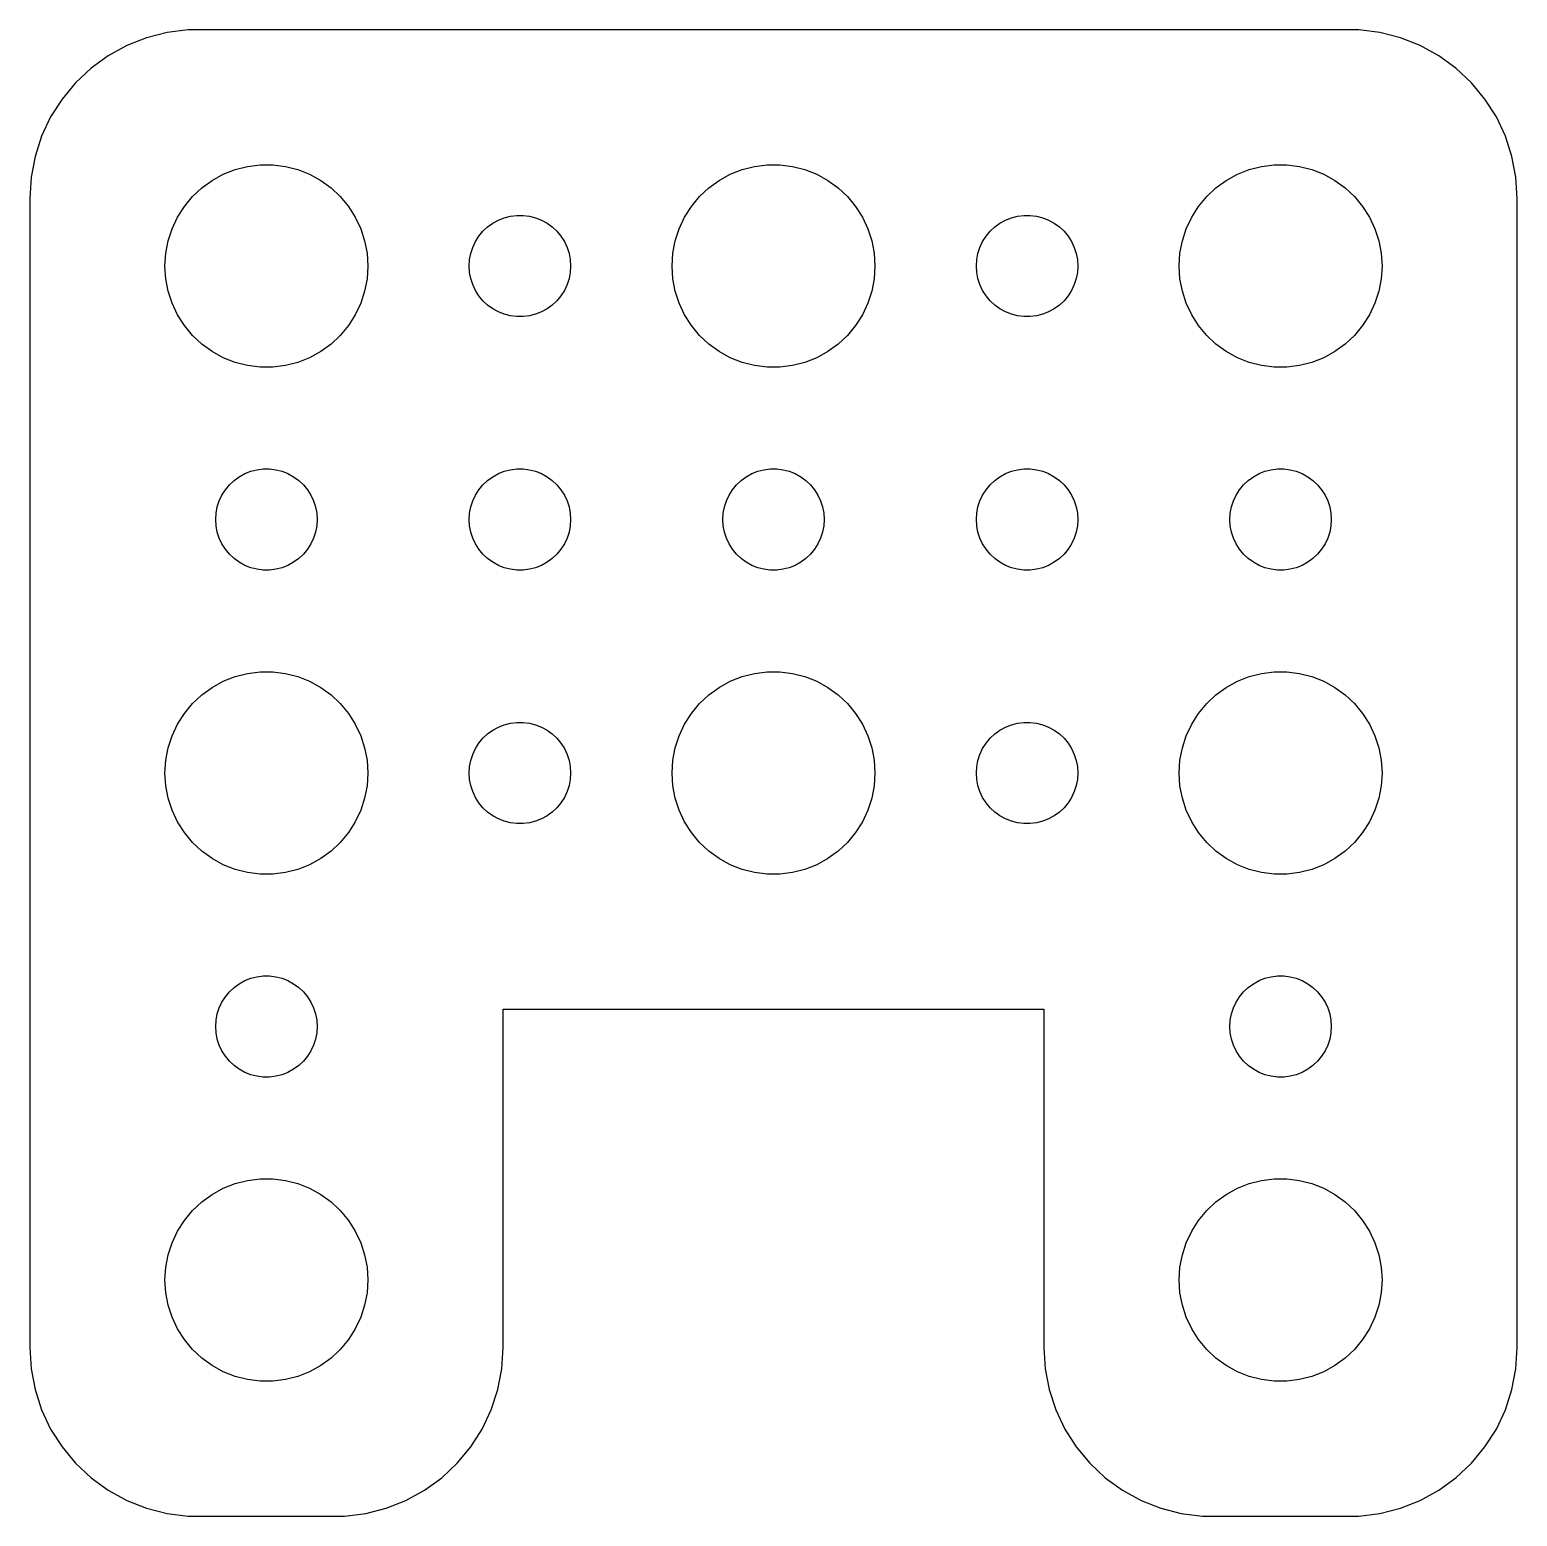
# Model space of a CAD drawing. Header units: metres. Extents: x -22 to 22, y 86 to 238.
# Drawn here: x -22 to 22, y 140.01 to 183.99 of the extents above; entities that cross this region are included whole.
import ezdxf

# ---------------------------------------------------------------- set-up
doc = ezdxf.new("R2010")
doc.units = ezdxf.units.M

msp = doc.modelspace()

# ---------------------------------------------------------------- linework, layer by layer
for p, q in [((-17.3139, 183.99), (-17.9369, 183.911)), ((17.3139, 183.99), (-17.3139, 183.99)), ((17.9369, 183.911), (17.3139, 183.99)), ((-19.1289, 183.524), (-19.6791, 183.222)), ((-18.5451, 183.755), (-19.1289, 183.524)), ((-17.9369, 183.911), (-18.5451, 183.755)), ((18.5451, 183.755), (17.9369, 183.911)), ((19.1289, 183.524), (18.5451, 183.755)), ((19.6791, 183.222), (19.1289, 183.524)), ((-19.6791, 183.222), (-20.1871, 182.853)), ((20.1871, 182.853), (19.6791, 183.222)), ((-20.1871, 182.853), (-20.6448, 182.423)), ((20.6448, 182.423), (20.1871, 182.853)), ((-20.6448, 182.423), (-21.0451, 181.939)), ((21.0451, 181.939), (20.6448, 182.423)), ((-21.0451, 181.939), (-21.3815, 181.409)), ((21.3815, 181.409), (21.0451, 181.939)), ((-21.3815, 181.409), (-21.6489, 180.841)), ((21.6489, 180.841), (21.3815, 181.409)), ((-21.6489, 180.841), (-21.8429, 180.243)), ((21.8429, 180.243), (21.6489, 180.841)), ((-21.8429, 180.243), (-21.9606, 179.627)), ((-15.5621, 179.947), (-15.1884, 179.994)), ((-15.1884, 179.994), (-14.8116, 179.994)), ((-14.8116, 179.994), (-14.4379, 179.947)), ((-0.56213, 179.947), (-0.18837, 179.994)), ((-0.18837, 179.994), (0.18837, 179.994)), ((0.18837, 179.994), (0.56213, 179.947)), ((14.4379, 179.947), (14.8116, 179.994)), ((14.8116, 179.994), (15.1884, 179.994)), ((15.1884, 179.994), (15.5621, 179.947)), ((21.9606, 179.627), (21.8429, 180.243)), ((-21.9606, 179.627), (-22, 179)), ((-16.9123, 179.312), (-16.6075, 179.533)), ((-16.6075, 179.533), (-16.2773, 179.714)), ((-16.2773, 179.714), (-15.927, 179.853)), ((-15.927, 179.853), (-15.5621, 179.947)), ((-14.4379, 179.947), (-14.0729, 179.853)), ((-14.0729, 179.853), (-13.7227, 179.714)), ((-13.7227, 179.714), (-13.3925, 179.533)), ((-13.3925, 179.533), (-13.0877, 179.312)), ((-1.91226, 179.312), (-1.60747, 179.533)), ((-1.60747, 179.533), (-1.27733, 179.714)), ((-1.27733, 179.714), (-0.92705, 179.853)), ((-0.92705, 179.853), (-0.56213, 179.947)), ((0.56213, 179.947), (0.92705, 179.853)), ((0.92705, 179.853), (1.27733, 179.714)), ((1.27733, 179.714), (1.60747, 179.533)), ((1.60747, 179.533), (1.91226, 179.312)), ((13.0877, 179.312), (13.3925, 179.533)), ((13.3925, 179.533), (13.7227, 179.714)), ((13.7227, 179.714), (14.0729, 179.853)), ((14.0729, 179.853), (14.4379, 179.947)), ((15.5621, 179.947), (15.927, 179.853)), ((15.927, 179.853), (16.2773, 179.714)), ((16.2773, 179.714), (16.6075, 179.533)), ((16.6075, 179.533), (16.9123, 179.312)), ((22, 179), (21.9606, 179.627)), ((-17.1869, 179.054), (-16.9123, 179.312)), ((-13.0877, 179.312), (-12.8131, 179.054)), ((-2.1869, 179.054), (-1.91226, 179.312)), ((1.91226, 179.312), (2.1869, 179.054)), ((12.8131, 179.054), (13.0877, 179.312)), ((16.9123, 179.312), (17.1869, 179.054)), ((-22, 179), (-22, 145)), ((-17.6289, 178.445), (-17.427, 178.763)), ((-17.427, 178.763), (-17.1869, 179.054)), ((-12.8131, 179.054), (-12.5729, 178.763)), ((-12.5729, 178.763), (-12.3711, 178.445)), ((-2.62891, 178.445), (-2.42705, 178.763)), ((-2.42705, 178.763), (-2.1869, 179.054)), ((2.1869, 179.054), (2.42705, 178.763)), ((2.42705, 178.763), (2.62891, 178.445)), ((12.3711, 178.445), (12.5729, 178.763)), ((12.5729, 178.763), (12.8131, 179.054)), ((17.1869, 179.054), (17.427, 178.763)), ((17.427, 178.763), (17.6289, 178.445)), ((22, 145), (22, 179)), ((-17.7893, 178.104), (-17.6289, 178.445)), ((-12.3711, 178.445), (-12.2107, 178.104)), ((-8.45613, 178.156), (-8.30373, 178.266)), ((-8.30373, 178.266), (-8.13866, 178.357)), ((-8.13866, 178.357), (-7.96352, 178.427)), ((-7.96352, 178.427), (-7.78107, 178.473)), ((-7.78107, 178.473), (-7.59418, 178.497)), ((-7.59418, 178.497), (-7.40581, 178.497)), ((-7.40581, 178.497), (-7.21892, 178.473)), ((-7.21892, 178.473), (-7.03647, 178.427)), ((-7.03647, 178.427), (-6.86133, 178.357)), ((-6.86133, 178.357), (-6.69626, 178.266)), ((-6.69626, 178.266), (-6.54385, 178.156)), ((-2.78932, 178.104), (-2.62891, 178.445)), ((2.62891, 178.445), (2.78932, 178.104)), ((6.54385, 178.156), (6.69626, 178.266)), ((6.69626, 178.266), (6.86133, 178.357)), ((6.86133, 178.357), (7.03647, 178.427)), ((7.03647, 178.427), (7.21892, 178.473)), ((7.21892, 178.473), (7.40581, 178.497)), ((7.40581, 178.497), (7.59418, 178.497)), ((7.59418, 178.497), (7.78107, 178.473)), ((7.78107, 178.473), (7.96352, 178.427)), ((7.96352, 178.427), (8.13866, 178.357)), ((8.13866, 178.357), (8.30373, 178.266)), ((8.30373, 178.266), (8.45613, 178.156)), ((12.2107, 178.104), (12.3711, 178.445)), ((17.6289, 178.445), (17.7893, 178.104)), ((-17.9057, 177.746), (-17.7893, 178.104)), ((-12.2107, 178.104), (-12.0942, 177.746)), ((-8.81445, 177.723), (-8.71352, 177.882)), ((-8.71352, 177.882), (-8.59344, 178.027)), ((-8.59344, 178.027), (-8.45613, 178.156)), ((-6.54385, 178.156), (-6.40654, 178.027)), ((-6.40654, 178.027), (-6.28647, 177.882)), ((-6.28647, 177.882), (-6.18553, 177.723)), ((-2.90575, 177.746), (-2.78932, 178.104)), ((2.78932, 178.104), (2.90575, 177.746)), ((6.18553, 177.723), (6.28647, 177.882)), ((6.28647, 177.882), (6.40654, 178.027)), ((6.40654, 178.027), (6.54385, 178.156)), ((8.45613, 178.156), (8.59344, 178.027)), ((8.59344, 178.027), (8.71352, 177.882)), ((8.71352, 177.882), (8.81445, 177.723)), ((12.0942, 177.746), (12.2107, 178.104)), ((17.7893, 178.104), (17.9057, 177.746)), ((-18, 177), (-17.9763, 177.376)), ((-17.9763, 177.376), (-17.9057, 177.746)), ((-12.0942, 177.746), (-12.0237, 177.376)), ((-12.0237, 177.376), (-12, 177)), ((-8.98816, 177.188), (-8.95287, 177.373)), ((-8.95287, 177.373), (-8.89465, 177.552)), ((-8.89465, 177.552), (-8.81445, 177.723)), ((-6.18553, 177.723), (-6.10533, 177.552)), ((-6.10533, 177.552), (-6.04712, 177.373)), ((-6.04712, 177.373), (-6.01183, 177.188)), ((-3, 177), (-2.97633, 177.376)), ((-2.97633, 177.376), (-2.90575, 177.746)), ((2.90575, 177.746), (2.97633, 177.376)), ((2.97633, 177.376), (3, 177)), ((6.01183, 177.188), (6.04712, 177.373)), ((6.04712, 177.373), (6.10533, 177.552)), ((6.10533, 177.552), (6.18553, 177.723)), ((8.81445, 177.723), (8.89465, 177.552)), ((8.89465, 177.552), (8.95287, 177.373)), ((8.95287, 177.373), (8.98816, 177.188)), ((12, 177), (12.0237, 177.376)), ((12.0237, 177.376), (12.0942, 177.746)), ((17.9057, 177.746), (17.9763, 177.376)), ((17.9763, 177.376), (18, 177)), ((-17.9763, 176.624), (-18, 177)), ((-12, 177), (-12.0237, 176.624)), ((-9, 177), (-8.98816, 177.188)), ((-8.98816, 176.812), (-9, 177)), ((-6.01183, 177.188), (-6, 177)), ((-6, 177), (-6.01183, 176.812)), ((-2.97633, 176.624), (-3, 177)), ((3, 177), (2.97633, 176.624)), ((6, 177), (6.01183, 177.188)), ((6.01183, 176.812), (6, 177)), ((8.98816, 177.188), (9, 177)), ((9, 177), (8.98816, 176.812)), ((12.0237, 176.624), (12, 177)), ((18, 177), (17.9763, 176.624)), ((-17.9057, 176.254), (-17.9763, 176.624)), ((-12.0237, 176.624), (-12.0942, 176.254)), ((-8.95287, 176.627), (-8.98816, 176.812)), ((-8.89465, 176.448), (-8.95287, 176.627)), ((-8.81445, 176.277), (-8.89465, 176.448)), ((-6.10533, 176.448), (-6.18553, 176.277)), ((-6.04712, 176.627), (-6.10533, 176.448)), ((-6.01183, 176.812), (-6.04712, 176.627)), ((-2.90575, 176.254), (-2.97633, 176.624)), ((2.97633, 176.624), (2.90575, 176.254)), ((6.04712, 176.627), (6.01183, 176.812)), ((6.10533, 176.448), (6.04712, 176.627)), ((6.18553, 176.277), (6.10533, 176.448)), ((8.89465, 176.448), (8.81445, 176.277)), ((8.95287, 176.627), (8.89465, 176.448)), ((8.98816, 176.812), (8.95287, 176.627)), ((12.0942, 176.254), (12.0237, 176.624)), ((17.9763, 176.624), (17.9057, 176.254)), ((-17.7893, 175.896), (-17.9057, 176.254)), ((-12.0942, 176.254), (-12.2107, 175.896)), ((-8.71352, 176.118), (-8.81445, 176.277)), ((-8.59344, 175.973), (-8.71352, 176.118)), ((-6.28647, 176.118), (-6.40654, 175.973)), ((-6.18553, 176.277), (-6.28647, 176.118)), ((-2.78932, 175.896), (-2.90575, 176.254)), ((2.90575, 176.254), (2.78932, 175.896)), ((6.28647, 176.118), (6.18553, 176.277)), ((6.40654, 175.973), (6.28647, 176.118)), ((8.71352, 176.118), (8.59344, 175.973)), ((8.81445, 176.277), (8.71352, 176.118)), ((12.2107, 175.896), (12.0942, 176.254)), ((17.9057, 176.254), (17.7893, 175.896)), ((-17.6289, 175.555), (-17.7893, 175.896)), ((-12.2107, 175.896), (-12.3711, 175.555)), ((-8.45613, 175.844), (-8.59344, 175.973)), ((-8.30373, 175.734), (-8.45613, 175.844)), ((-8.13866, 175.643), (-8.30373, 175.734)), ((-7.96352, 175.573), (-8.13866, 175.643)), ((-7.78107, 175.527), (-7.96352, 175.573)), ((-7.03647, 175.573), (-7.21892, 175.527)), ((-6.86133, 175.643), (-7.03647, 175.573)), ((-6.69626, 175.734), (-6.86133, 175.643)), ((-6.54385, 175.844), (-6.69626, 175.734)), ((-6.40654, 175.973), (-6.54385, 175.844)), ((-2.62891, 175.555), (-2.78932, 175.896)), ((2.78932, 175.896), (2.62891, 175.555)), ((6.54385, 175.844), (6.40654, 175.973)), ((6.69626, 175.734), (6.54385, 175.844)), ((6.86133, 175.643), (6.69626, 175.734)), ((7.03647, 175.573), (6.86133, 175.643)), ((7.21892, 175.527), (7.03647, 175.573)), ((7.96352, 175.573), (7.78107, 175.527)), ((8.13866, 175.643), (7.96352, 175.573)), ((8.30373, 175.734), (8.13866, 175.643)), ((8.45613, 175.844), (8.30373, 175.734)), ((8.59344, 175.973), (8.45613, 175.844)), ((12.3711, 175.555), (12.2107, 175.896)), ((17.7893, 175.896), (17.6289, 175.555)), ((-17.427, 175.237), (-17.6289, 175.555)), ((-17.1869, 174.946), (-17.427, 175.237)), ((-12.5729, 175.237), (-12.8131, 174.946)), ((-12.3711, 175.555), (-12.5729, 175.237)), ((-7.59418, 175.503), (-7.78107, 175.527)), ((-7.40581, 175.503), (-7.59418, 175.503)), ((-7.21892, 175.527), (-7.40581, 175.503)), ((-2.42705, 175.237), (-2.62891, 175.555)), ((-2.1869, 174.946), (-2.42705, 175.237)), ((2.42705, 175.237), (2.1869, 174.946)), ((2.62891, 175.555), (2.42705, 175.237)), ((7.40581, 175.503), (7.21892, 175.527)), ((7.59418, 175.503), (7.40581, 175.503)), ((7.78107, 175.527), (7.59418, 175.503)), ((12.5729, 175.237), (12.3711, 175.555)), ((12.8131, 174.946), (12.5729, 175.237)), ((17.427, 175.237), (17.1869, 174.946)), ((17.6289, 175.555), (17.427, 175.237)), ((-16.9123, 174.688), (-17.1869, 174.946)), ((-16.6075, 174.467), (-16.9123, 174.688)), ((-13.0877, 174.688), (-13.3925, 174.467)), ((-12.8131, 174.946), (-13.0877, 174.688)), ((-1.91226, 174.688), (-2.1869, 174.946)), ((-1.60747, 174.467), (-1.91226, 174.688)), ((1.91226, 174.688), (1.60747, 174.467)), ((2.1869, 174.946), (1.91226, 174.688)), ((13.0877, 174.688), (12.8131, 174.946)), ((13.3925, 174.467), (13.0877, 174.688)), ((16.9123, 174.688), (16.6075, 174.467)), ((17.1869, 174.946), (16.9123, 174.688)), ((-16.2773, 174.286), (-16.6075, 174.467)), ((-15.927, 174.147), (-16.2773, 174.286)), ((-13.7227, 174.286), (-14.0729, 174.147)), ((-13.3925, 174.467), (-13.7227, 174.286)), ((-1.27733, 174.286), (-1.60747, 174.467)), ((-0.92705, 174.147), (-1.27733, 174.286)), ((1.27733, 174.286), (0.92705, 174.147)), ((1.60747, 174.467), (1.27733, 174.286)), ((13.7227, 174.286), (13.3925, 174.467)), ((14.0729, 174.147), (13.7227, 174.286)), ((16.2773, 174.286), (15.927, 174.147)), ((16.6075, 174.467), (16.2773, 174.286)), ((-15.5621, 174.053), (-15.927, 174.147)), ((-15.1884, 174.006), (-15.5621, 174.053)), ((-14.8116, 174.006), (-15.1884, 174.006)), ((-14.4379, 174.053), (-14.8116, 174.006)), ((-14.0729, 174.147), (-14.4379, 174.053)), ((-0.56213, 174.053), (-0.92705, 174.147)), ((-0.18837, 174.006), (-0.56213, 174.053)), ((0.18837, 174.006), (-0.18837, 174.006)), ((0.56213, 174.053), (0.18837, 174.006)), ((0.92705, 174.147), (0.56213, 174.053)), ((14.4379, 174.053), (14.0729, 174.147)), ((14.8116, 174.006), (14.4379, 174.053)), ((15.1884, 174.006), (14.8116, 174.006)), ((15.5621, 174.053), (15.1884, 174.006)), ((15.927, 174.147), (15.5621, 174.053)), ((-15.9561, 170.656), (-15.8037, 170.766)), ((-15.8037, 170.766), (-15.6387, 170.857)), ((-15.6387, 170.857), (-15.4635, 170.927)), ((-15.4635, 170.927), (-15.2811, 170.973)), ((-15.2811, 170.973), (-15.0942, 170.997)), ((-15.0942, 170.997), (-14.9058, 170.997)), ((-14.9058, 170.997), (-14.7189, 170.973)), ((-14.7189, 170.973), (-14.5365, 170.927)), ((-14.5365, 170.927), (-14.3613, 170.857)), ((-14.3613, 170.857), (-14.1963, 170.766)), ((-14.1963, 170.766), (-14.0439, 170.656)), ((-8.45613, 170.656), (-8.30373, 170.766)), ((-8.30373, 170.766), (-8.13866, 170.857)), ((-8.13866, 170.857), (-7.96352, 170.927)), ((-7.96352, 170.927), (-7.78107, 170.973)), ((-7.78107, 170.973), (-7.59418, 170.997)), ((-7.59418, 170.997), (-7.40581, 170.997)), ((-7.40581, 170.997), (-7.21892, 170.973)), ((-7.21892, 170.973), (-7.03647, 170.927)), ((-7.03647, 170.927), (-6.86133, 170.857)), ((-6.86133, 170.857), (-6.69626, 170.766)), ((-6.69626, 170.766), (-6.54385, 170.656)), ((-0.95613, 170.656), (-0.80373, 170.766)), ((-0.80373, 170.766), (-0.63866, 170.857)), ((-0.63866, 170.857), (-0.46352, 170.927)), ((-0.46352, 170.927), (-0.28107, 170.973)), ((-0.28107, 170.973), (-0.09418, 170.997)), ((-0.09418, 170.997), (0.09418, 170.997)), ((0.09418, 170.997), (0.28107, 170.973)), ((0.28107, 170.973), (0.46352, 170.927)), ((0.46352, 170.927), (0.63866, 170.857)), ((0.63866, 170.857), (0.80373, 170.766)), ((0.80373, 170.766), (0.95613, 170.656)), ((6.54385, 170.656), (6.69626, 170.766)), ((6.69626, 170.766), (6.86133, 170.857)), ((6.86133, 170.857), (7.03647, 170.927)), ((7.03647, 170.927), (7.21892, 170.973)), ((7.21892, 170.973), (7.40581, 170.997)), ((7.40581, 170.997), (7.59418, 170.997)), ((7.59418, 170.997), (7.78107, 170.973)), ((7.78107, 170.973), (7.96352, 170.927)), ((7.96352, 170.927), (8.13866, 170.857)), ((8.13866, 170.857), (8.30373, 170.766)), ((8.30373, 170.766), (8.45613, 170.656)), ((14.0439, 170.656), (14.1963, 170.766)), ((14.1963, 170.766), (14.3613, 170.857)), ((14.3613, 170.857), (14.5365, 170.927)), ((14.5365, 170.927), (14.7189, 170.973)), ((14.7189, 170.973), (14.9058, 170.997)), ((14.9058, 170.997), (15.0942, 170.997)), ((15.0942, 170.997), (15.2811, 170.973)), ((15.2811, 170.973), (15.4635, 170.927)), ((15.4635, 170.927), (15.6387, 170.857)), ((15.6387, 170.857), (15.8037, 170.766)), ((15.8037, 170.766), (15.9561, 170.656)), ((-16.3145, 170.223), (-16.2135, 170.382)), ((-16.2135, 170.382), (-16.0934, 170.527)), ((-16.0934, 170.527), (-15.9561, 170.656)), ((-14.0439, 170.656), (-13.9065, 170.527)), ((-13.9065, 170.527), (-13.7865, 170.382)), ((-13.7865, 170.382), (-13.6855, 170.223)), ((-8.81445, 170.223), (-8.71352, 170.382)), ((-8.71352, 170.382), (-8.59344, 170.527)), ((-8.59344, 170.527), (-8.45613, 170.656)), ((-6.54385, 170.656), (-6.40654, 170.527)), ((-6.40654, 170.527), (-6.28647, 170.382)), ((-6.28647, 170.382), (-6.18553, 170.223)), ((-1.31445, 170.223), (-1.21352, 170.382)), ((-1.21352, 170.382), (-1.09344, 170.527)), ((-1.09344, 170.527), (-0.95613, 170.656)), ((0.95613, 170.656), (1.09344, 170.527)), ((1.09344, 170.527), (1.21352, 170.382)), ((1.21352, 170.382), (1.31445, 170.223)), ((6.18553, 170.223), (6.28647, 170.382)), ((6.28647, 170.382), (6.40654, 170.527)), ((6.40654, 170.527), (6.54385, 170.656)), ((8.45613, 170.656), (8.59344, 170.527)), ((8.59344, 170.527), (8.71352, 170.382)), ((8.71352, 170.382), (8.81445, 170.223)), ((13.6855, 170.223), (13.7865, 170.382)), ((13.7865, 170.382), (13.9065, 170.527)), ((13.9065, 170.527), (14.0439, 170.656)), ((15.9561, 170.656), (16.0934, 170.527)), ((16.0934, 170.527), (16.2135, 170.382)), ((16.2135, 170.382), (16.3145, 170.223)), ((-16.4882, 169.688), (-16.4529, 169.873)), ((-16.4529, 169.873), (-16.3947, 170.052)), ((-16.3947, 170.052), (-16.3145, 170.223)), ((-13.6855, 170.223), (-13.6053, 170.052)), ((-13.6053, 170.052), (-13.5471, 169.873)), ((-13.5471, 169.873), (-13.5118, 169.688)), ((-8.98816, 169.688), (-8.95287, 169.873)), ((-8.95287, 169.873), (-8.89465, 170.052)), ((-8.89465, 170.052), (-8.81445, 170.223)), ((-6.18553, 170.223), (-6.10533, 170.052)), ((-6.10533, 170.052), (-6.04712, 169.873)), ((-6.04712, 169.873), (-6.01183, 169.688)), ((-1.48816, 169.688), (-1.45287, 169.873)), ((-1.45287, 169.873), (-1.39465, 170.052)), ((-1.39465, 170.052), (-1.31445, 170.223)), ((1.31445, 170.223), (1.39465, 170.052)), ((1.39465, 170.052), (1.45287, 169.873)), ((1.45287, 169.873), (1.48816, 169.688)), ((6.01183, 169.688), (6.04712, 169.873)), ((6.04712, 169.873), (6.10533, 170.052)), ((6.10533, 170.052), (6.18553, 170.223)), ((8.81445, 170.223), (8.89465, 170.052)), ((8.89465, 170.052), (8.95287, 169.873)), ((8.95287, 169.873), (8.98816, 169.688)), ((13.5118, 169.688), (13.5471, 169.873)), ((13.5471, 169.873), (13.6053, 170.052)), ((13.6053, 170.052), (13.6855, 170.223)), ((16.3145, 170.223), (16.3947, 170.052)), ((16.3947, 170.052), (16.4529, 169.873)), ((16.4529, 169.873), (16.4882, 169.688)), ((-16.5, 169.5), (-16.4882, 169.688)), ((-16.4882, 169.312), (-16.5, 169.5)), ((-13.5118, 169.688), (-13.5, 169.5)), ((-13.5, 169.5), (-13.5118, 169.312)), ((-9, 169.5), (-8.98816, 169.688)), ((-8.98816, 169.312), (-9, 169.5)), ((-6.01183, 169.688), (-6, 169.5)), ((-6, 169.5), (-6.01183, 169.312)), ((-1.5, 169.5), (-1.48816, 169.688)), ((-1.48816, 169.312), (-1.5, 169.5)), ((1.48816, 169.688), (1.5, 169.5)), ((1.5, 169.5), (1.48816, 169.312)), ((6, 169.5), (6.01183, 169.688)), ((6.01183, 169.312), (6, 169.5)), ((8.98816, 169.688), (9, 169.5)), ((9, 169.5), (8.98816, 169.312)), ((13.5, 169.5), (13.5118, 169.688)), ((13.5118, 169.312), (13.5, 169.5)), ((16.4882, 169.688), (16.5, 169.5)), ((16.5, 169.5), (16.4882, 169.312)), ((-16.4529, 169.127), (-16.4882, 169.312)), ((-16.3947, 168.948), (-16.4529, 169.127)), ((-13.5471, 169.127), (-13.6053, 168.948)), ((-13.5118, 169.312), (-13.5471, 169.127)), ((-8.95287, 169.127), (-8.98816, 169.312)), ((-8.89465, 168.948), (-8.95287, 169.127)), ((-6.04712, 169.127), (-6.10533, 168.948)), ((-6.01183, 169.312), (-6.04712, 169.127)), ((-1.45287, 169.127), (-1.48816, 169.312)), ((-1.39465, 168.948), (-1.45287, 169.127)), ((1.45287, 169.127), (1.39465, 168.948)), ((1.48816, 169.312), (1.45287, 169.127)), ((6.04712, 169.127), (6.01183, 169.312)), ((6.10533, 168.948), (6.04712, 169.127)), ((8.95287, 169.127), (8.89465, 168.948)), ((8.98816, 169.312), (8.95287, 169.127)), ((13.5471, 169.127), (13.5118, 169.312)), ((13.6053, 168.948), (13.5471, 169.127)), ((16.4529, 169.127), (16.3947, 168.948)), ((16.4882, 169.312), (16.4529, 169.127)), ((-16.3145, 168.777), (-16.3947, 168.948)), ((-16.2135, 168.618), (-16.3145, 168.777)), ((-16.0934, 168.473), (-16.2135, 168.618)), ((-13.7865, 168.618), (-13.9065, 168.473)), ((-13.6855, 168.777), (-13.7865, 168.618)), ((-13.6053, 168.948), (-13.6855, 168.777)), ((-8.81445, 168.777), (-8.89465, 168.948)), ((-8.71352, 168.618), (-8.81445, 168.777)), ((-8.59344, 168.473), (-8.71352, 168.618)), ((-6.28647, 168.618), (-6.40654, 168.473)), ((-6.18553, 168.777), (-6.28647, 168.618)), ((-6.10533, 168.948), (-6.18553, 168.777)), ((-1.31445, 168.777), (-1.39465, 168.948)), ((-1.21352, 168.618), (-1.31445, 168.777)), ((-1.09344, 168.473), (-1.21352, 168.618)), ((1.21352, 168.618), (1.09344, 168.473)), ((1.31445, 168.777), (1.21352, 168.618)), ((1.39465, 168.948), (1.31445, 168.777)), ((6.18553, 168.777), (6.10533, 168.948)), ((6.28647, 168.618), (6.18553, 168.777)), ((6.40654, 168.473), (6.28647, 168.618)), ((8.71352, 168.618), (8.59344, 168.473)), ((8.81445, 168.777), (8.71352, 168.618)), ((8.89465, 168.948), (8.81445, 168.777)), ((13.6855, 168.777), (13.6053, 168.948)), ((13.7865, 168.618), (13.6855, 168.777)), ((13.9065, 168.473), (13.7865, 168.618)), ((16.2135, 168.618), (16.0934, 168.473)), ((16.3145, 168.777), (16.2135, 168.618)), ((16.3947, 168.948), (16.3145, 168.777)), ((-15.9561, 168.344), (-16.0934, 168.473)), ((-15.8037, 168.234), (-15.9561, 168.344)), ((-15.6387, 168.143), (-15.8037, 168.234)), ((-15.4635, 168.073), (-15.6387, 168.143)), ((-14.3613, 168.143), (-14.5365, 168.073)), ((-14.1963, 168.234), (-14.3613, 168.143)), ((-14.0439, 168.344), (-14.1963, 168.234)), ((-13.9065, 168.473), (-14.0439, 168.344)), ((-8.45613, 168.344), (-8.59344, 168.473)), ((-8.30373, 168.234), (-8.45613, 168.344)), ((-8.13866, 168.143), (-8.30373, 168.234)), ((-7.96352, 168.073), (-8.13866, 168.143)), ((-6.86133, 168.143), (-7.03647, 168.073)), ((-6.69626, 168.234), (-6.86133, 168.143)), ((-6.54385, 168.344), (-6.69626, 168.234)), ((-6.40654, 168.473), (-6.54385, 168.344)), ((-0.95613, 168.344), (-1.09344, 168.473)), ((-0.80373, 168.234), (-0.95613, 168.344)), ((-0.63866, 168.143), (-0.80373, 168.234)), ((-0.46352, 168.073), (-0.63866, 168.143)), ((0.63866, 168.143), (0.46352, 168.073)), ((0.80373, 168.234), (0.63866, 168.143)), ((0.95613, 168.344), (0.80373, 168.234)), ((1.09344, 168.473), (0.95613, 168.344)), ((6.54385, 168.344), (6.40654, 168.473)), ((6.69626, 168.234), (6.54385, 168.344)), ((6.86133, 168.143), (6.69626, 168.234)), ((7.03647, 168.073), (6.86133, 168.143)), ((8.13866, 168.143), (7.96352, 168.073)), ((8.30373, 168.234), (8.13866, 168.143)), ((8.45613, 168.344), (8.30373, 168.234)), ((8.59344, 168.473), (8.45613, 168.344)), ((14.0439, 168.344), (13.9065, 168.473)), ((14.1963, 168.234), (14.0439, 168.344)), ((14.3613, 168.143), (14.1963, 168.234)), ((14.5365, 168.073), (14.3613, 168.143)), ((15.6387, 168.143), (15.4635, 168.073)), ((15.8037, 168.234), (15.6387, 168.143)), ((15.9561, 168.344), (15.8037, 168.234)), ((16.0934, 168.473), (15.9561, 168.344)), ((-15.2811, 168.027), (-15.4635, 168.073)), ((-15.0942, 168.003), (-15.2811, 168.027)), ((-14.9058, 168.003), (-15.0942, 168.003)), ((-14.7189, 168.027), (-14.9058, 168.003)), ((-14.5365, 168.073), (-14.7189, 168.027)), ((-7.78107, 168.027), (-7.96352, 168.073)), ((-7.59418, 168.003), (-7.78107, 168.027)), ((-7.40581, 168.003), (-7.59418, 168.003)), ((-7.21892, 168.027), (-7.40581, 168.003)), ((-7.03647, 168.073), (-7.21892, 168.027)), ((-0.28107, 168.027), (-0.46352, 168.073)), ((-0.09418, 168.003), (-0.28107, 168.027)), ((0.09418, 168.003), (-0.09418, 168.003)), ((0.28107, 168.027), (0.09418, 168.003)), ((0.46352, 168.073), (0.28107, 168.027)), ((7.21892, 168.027), (7.03647, 168.073)), ((7.40581, 168.003), (7.21892, 168.027)), ((7.59418, 168.003), (7.40581, 168.003)), ((7.78107, 168.027), (7.59418, 168.003)), ((7.96352, 168.073), (7.78107, 168.027)), ((14.7189, 168.027), (14.5365, 168.073)), ((14.9058, 168.003), (14.7189, 168.027)), ((15.0942, 168.003), (14.9058, 168.003)), ((15.2811, 168.027), (15.0942, 168.003)), ((15.4635, 168.073), (15.2811, 168.027)), ((-16.6075, 164.533), (-16.2773, 164.714)), ((-16.2773, 164.714), (-15.927, 164.853)), ((-15.927, 164.853), (-15.5621, 164.947)), ((-15.5621, 164.947), (-15.1884, 164.994)), ((-15.1884, 164.994), (-14.8116, 164.994)), ((-14.8116, 164.994), (-14.4379, 164.947)), ((-14.4379, 164.947), (-14.0729, 164.853)), ((-14.0729, 164.853), (-13.7227, 164.714)), ((-13.7227, 164.714), (-13.3925, 164.533)), ((-1.60747, 164.533), (-1.27733, 164.714)), ((-1.27733, 164.714), (-0.92705, 164.853)), ((-0.92705, 164.853), (-0.56213, 164.947)), ((-0.56213, 164.947), (-0.18837, 164.994)), ((-0.18837, 164.994), (0.18837, 164.994)), ((0.18837, 164.994), (0.56213, 164.947)), ((0.56213, 164.947), (0.92705, 164.853)), ((0.92705, 164.853), (1.27733, 164.714)), ((1.27733, 164.714), (1.60747, 164.533)), ((13.3925, 164.533), (13.7227, 164.714)), ((13.7227, 164.714), (14.0729, 164.853)), ((14.0729, 164.853), (14.4379, 164.947)), ((14.4379, 164.947), (14.8116, 164.994)), ((14.8116, 164.994), (15.1884, 164.994)), ((15.1884, 164.994), (15.5621, 164.947)), ((15.5621, 164.947), (15.927, 164.853)), ((15.927, 164.853), (16.2773, 164.714)), ((16.2773, 164.714), (16.6075, 164.533)), ((-17.1869, 164.054), (-16.9123, 164.312)), ((-16.9123, 164.312), (-16.6075, 164.533)), ((-13.3925, 164.533), (-13.0877, 164.312)), ((-13.0877, 164.312), (-12.8131, 164.054)), ((-2.1869, 164.054), (-1.91226, 164.312)), ((-1.91226, 164.312), (-1.60747, 164.533)), ((1.60747, 164.533), (1.91226, 164.312)), ((1.91226, 164.312), (2.1869, 164.054)), ((12.8131, 164.054), (13.0877, 164.312)), ((13.0877, 164.312), (13.3925, 164.533)), ((16.6075, 164.533), (16.9123, 164.312)), ((16.9123, 164.312), (17.1869, 164.054)), ((-17.6289, 163.445), (-17.427, 163.763)), ((-17.427, 163.763), (-17.1869, 164.054)), ((-12.8131, 164.054), (-12.5729, 163.763)), ((-12.5729, 163.763), (-12.3711, 163.445)), ((-2.62891, 163.445), (-2.42705, 163.763)), ((-2.42705, 163.763), (-2.1869, 164.054)), ((2.1869, 164.054), (2.42705, 163.763)), ((2.42705, 163.763), (2.62891, 163.445)), ((12.3711, 163.445), (12.5729, 163.763)), ((12.5729, 163.763), (12.8131, 164.054)), ((17.1869, 164.054), (17.427, 163.763)), ((17.427, 163.763), (17.6289, 163.445)), ((-17.7893, 163.104), (-17.6289, 163.445)), ((-12.3711, 163.445), (-12.2107, 163.104)), ((-8.45613, 163.156), (-8.30373, 163.266)), ((-8.30373, 163.266), (-8.13866, 163.357)), ((-8.13866, 163.357), (-7.96352, 163.427)), ((-7.96352, 163.427), (-7.78107, 163.473)), ((-7.78107, 163.473), (-7.59418, 163.497)), ((-7.59418, 163.497), (-7.40581, 163.497)), ((-7.40581, 163.497), (-7.21892, 163.473)), ((-7.21892, 163.473), (-7.03647, 163.427)), ((-7.03647, 163.427), (-6.86133, 163.357)), ((-6.86133, 163.357), (-6.69626, 163.266)), ((-6.69626, 163.266), (-6.54385, 163.156)), ((-2.78932, 163.104), (-2.62891, 163.445)), ((2.62891, 163.445), (2.78932, 163.104)), ((6.54385, 163.156), (6.69626, 163.266)), ((6.69626, 163.266), (6.86133, 163.357)), ((6.86133, 163.357), (7.03647, 163.427)), ((7.03647, 163.427), (7.21892, 163.473)), ((7.21892, 163.473), (7.40581, 163.497)), ((7.40581, 163.497), (7.59418, 163.497)), ((7.59418, 163.497), (7.78107, 163.473)), ((7.78107, 163.473), (7.96352, 163.427)), ((7.96352, 163.427), (8.13866, 163.357)), ((8.13866, 163.357), (8.30373, 163.266)), ((8.30373, 163.266), (8.45613, 163.156)), ((12.2107, 163.104), (12.3711, 163.445)), ((17.6289, 163.445), (17.7893, 163.104)), ((-17.9057, 162.746), (-17.7893, 163.104)), ((-12.2107, 163.104), (-12.0942, 162.746)), ((-8.81445, 162.723), (-8.71352, 162.882)), ((-8.71352, 162.882), (-8.59344, 163.027)), ((-8.59344, 163.027), (-8.45613, 163.156)), ((-6.54385, 163.156), (-6.40654, 163.027)), ((-6.40654, 163.027), (-6.28647, 162.882)), ((-6.28647, 162.882), (-6.18553, 162.723)), ((-2.90575, 162.746), (-2.78932, 163.104)), ((2.78932, 163.104), (2.90575, 162.746)), ((6.18553, 162.723), (6.28647, 162.882)), ((6.28647, 162.882), (6.40654, 163.027)), ((6.40654, 163.027), (6.54385, 163.156)), ((8.45613, 163.156), (8.59344, 163.027)), ((8.59344, 163.027), (8.71352, 162.882)), ((8.71352, 162.882), (8.81445, 162.723)), ((12.0942, 162.746), (12.2107, 163.104)), ((17.7893, 163.104), (17.9057, 162.746)), ((-18, 162), (-17.9763, 162.376)), ((-17.9763, 162.376), (-17.9057, 162.746)), ((-12.0942, 162.746), (-12.0237, 162.376)), ((-12.0237, 162.376), (-12, 162)), ((-8.98816, 162.188), (-8.95287, 162.373)), ((-8.95287, 162.373), (-8.89465, 162.552)), ((-8.89465, 162.552), (-8.81445, 162.723)), ((-6.18553, 162.723), (-6.10533, 162.552)), ((-6.10533, 162.552), (-6.04712, 162.373)), ((-6.04712, 162.373), (-6.01183, 162.188)), ((-3, 162), (-2.97633, 162.376)), ((-2.97633, 162.376), (-2.90575, 162.746)), ((2.90575, 162.746), (2.97633, 162.376)), ((2.97633, 162.376), (3, 162)), ((6.01183, 162.188), (6.04712, 162.373)), ((6.04712, 162.373), (6.10533, 162.552)), ((6.10533, 162.552), (6.18553, 162.723)), ((8.81445, 162.723), (8.89465, 162.552)), ((8.89465, 162.552), (8.95287, 162.373)), ((8.95287, 162.373), (8.98816, 162.188)), ((12, 162), (12.0237, 162.376)), ((12.0237, 162.376), (12.0942, 162.746)), ((17.9057, 162.746), (17.9763, 162.376)), ((17.9763, 162.376), (18, 162)), ((-17.9763, 161.624), (-18, 162)), ((-12, 162), (-12.0237, 161.624)), ((-9, 162), (-8.98816, 162.188)), ((-8.98816, 161.812), (-9, 162)), ((-6.01183, 162.188), (-6, 162)), ((-6, 162), (-6.01183, 161.812)), ((-2.97633, 161.624), (-3, 162)), ((3, 162), (2.97633, 161.624)), ((6, 162), (6.01183, 162.188)), ((6.01183, 161.812), (6, 162)), ((8.98816, 162.188), (9, 162)), ((9, 162), (8.98816, 161.812)), ((12.0237, 161.624), (12, 162)), ((18, 162), (17.9763, 161.624)), ((-17.9057, 161.254), (-17.9763, 161.624)), ((-12.0237, 161.624), (-12.0942, 161.254)), ((-8.95287, 161.627), (-8.98816, 161.812)), ((-8.89465, 161.448), (-8.95287, 161.627)), ((-6.04712, 161.627), (-6.10533, 161.448)), ((-6.01183, 161.812), (-6.04712, 161.627)), ((-2.90575, 161.254), (-2.97633, 161.624)), ((2.97633, 161.624), (2.90575, 161.254)), ((6.04712, 161.627), (6.01183, 161.812)), ((6.10533, 161.448), (6.04712, 161.627)), ((8.95287, 161.627), (8.89465, 161.448)), ((8.98816, 161.812), (8.95287, 161.627)), ((12.0942, 161.254), (12.0237, 161.624)), ((17.9763, 161.624), (17.9057, 161.254)), ((-17.7893, 160.896), (-17.9057, 161.254)), ((-12.0942, 161.254), (-12.2107, 160.896)), ((-8.81445, 161.277), (-8.89465, 161.448)), ((-8.71352, 161.118), (-8.81445, 161.277)), ((-8.59344, 160.973), (-8.71352, 161.118)), ((-6.28647, 161.118), (-6.40654, 160.973)), ((-6.18553, 161.277), (-6.28647, 161.118)), ((-6.10533, 161.448), (-6.18553, 161.277)), ((-2.78932, 160.896), (-2.90575, 161.254)), ((2.90575, 161.254), (2.78932, 160.896)), ((6.18553, 161.277), (6.10533, 161.448)), ((6.28647, 161.118), (6.18553, 161.277)), ((6.40654, 160.973), (6.28647, 161.118)), ((8.71352, 161.118), (8.59344, 160.973)), ((8.81445, 161.277), (8.71352, 161.118)), ((8.89465, 161.448), (8.81445, 161.277)), ((12.2107, 160.896), (12.0942, 161.254)), ((17.9057, 161.254), (17.7893, 160.896)), ((-17.6289, 160.555), (-17.7893, 160.896)), ((-12.2107, 160.896), (-12.3711, 160.555)), ((-8.45613, 160.844), (-8.59344, 160.973)), ((-8.30373, 160.734), (-8.45613, 160.844)), ((-8.13866, 160.643), (-8.30373, 160.734)), ((-7.96352, 160.573), (-8.13866, 160.643)), ((-6.86133, 160.643), (-7.03647, 160.573)), ((-6.69626, 160.734), (-6.86133, 160.643)), ((-6.54385, 160.844), (-6.69626, 160.734)), ((-6.40654, 160.973), (-6.54385, 160.844)), ((-2.62891, 160.555), (-2.78932, 160.896)), ((2.78932, 160.896), (2.62891, 160.555)), ((6.54385, 160.844), (6.40654, 160.973)), ((6.69626, 160.734), (6.54385, 160.844)), ((6.86133, 160.643), (6.69626, 160.734)), ((7.03647, 160.573), (6.86133, 160.643)), ((8.13866, 160.643), (7.96352, 160.573)), ((8.30373, 160.734), (8.13866, 160.643)), ((8.45613, 160.844), (8.30373, 160.734)), ((8.59344, 160.973), (8.45613, 160.844)), ((12.3711, 160.555), (12.2107, 160.896)), ((17.7893, 160.896), (17.6289, 160.555)), ((-17.427, 160.237), (-17.6289, 160.555)), ((-17.1869, 159.946), (-17.427, 160.237)), ((-12.5729, 160.237), (-12.8131, 159.946)), ((-12.3711, 160.555), (-12.5729, 160.237)), ((-7.78107, 160.527), (-7.96352, 160.573)), ((-7.59418, 160.503), (-7.78107, 160.527)), ((-7.40581, 160.503), (-7.59418, 160.503)), ((-7.21892, 160.527), (-7.40581, 160.503)), ((-7.03647, 160.573), (-7.21892, 160.527)), ((-2.42705, 160.237), (-2.62891, 160.555)), ((-2.1869, 159.946), (-2.42705, 160.237)), ((2.42705, 160.237), (2.1869, 159.946)), ((2.62891, 160.555), (2.42705, 160.237)), ((7.21892, 160.527), (7.03647, 160.573)), ((7.40581, 160.503), (7.21892, 160.527)), ((7.59418, 160.503), (7.40581, 160.503)), ((7.78107, 160.527), (7.59418, 160.503)), ((7.96352, 160.573), (7.78107, 160.527)), ((12.5729, 160.237), (12.3711, 160.555)), ((12.8131, 159.946), (12.5729, 160.237)), ((17.427, 160.237), (17.1869, 159.946)), ((17.6289, 160.555), (17.427, 160.237)), ((-16.9123, 159.688), (-17.1869, 159.946)), ((-12.8131, 159.946), (-13.0877, 159.688)), ((-1.91226, 159.688), (-2.1869, 159.946)), ((2.1869, 159.946), (1.91226, 159.688)), ((13.0877, 159.688), (12.8131, 159.946)), ((17.1869, 159.946), (16.9123, 159.688)), ((-16.6075, 159.467), (-16.9123, 159.688)), ((-16.2773, 159.286), (-16.6075, 159.467)), ((-15.927, 159.147), (-16.2773, 159.286)), ((-13.7227, 159.286), (-14.0729, 159.147)), ((-13.3925, 159.467), (-13.7227, 159.286)), ((-13.0877, 159.688), (-13.3925, 159.467)), ((-1.60747, 159.467), (-1.91226, 159.688)), ((-1.27733, 159.286), (-1.60747, 159.467)), ((-0.92705, 159.147), (-1.27733, 159.286)), ((1.27733, 159.286), (0.92705, 159.147)), ((1.60747, 159.467), (1.27733, 159.286)), ((1.91226, 159.688), (1.60747, 159.467)), ((13.3925, 159.467), (13.0877, 159.688)), ((13.7227, 159.286), (13.3925, 159.467)), ((14.0729, 159.147), (13.7227, 159.286)), ((16.2773, 159.286), (15.927, 159.147)), ((16.6075, 159.467), (16.2773, 159.286)), ((16.9123, 159.688), (16.6075, 159.467)), ((-15.5621, 159.053), (-15.927, 159.147)), ((-15.1884, 159.006), (-15.5621, 159.053)), ((-14.8116, 159.006), (-15.1884, 159.006)), ((-14.4379, 159.053), (-14.8116, 159.006)), ((-14.0729, 159.147), (-14.4379, 159.053)), ((-0.56213, 159.053), (-0.92705, 159.147)), ((-0.18837, 159.006), (-0.56213, 159.053)), ((0.18837, 159.006), (-0.18837, 159.006)), ((0.56213, 159.053), (0.18837, 159.006)), ((0.92705, 159.147), (0.56213, 159.053)), ((14.4379, 159.053), (14.0729, 159.147)), ((14.8116, 159.006), (14.4379, 159.053)), ((15.1884, 159.006), (14.8116, 159.006)), ((15.5621, 159.053), (15.1884, 159.006)), ((15.927, 159.147), (15.5621, 159.053)), ((-15.9561, 155.656), (-15.8037, 155.766)), ((-15.8037, 155.766), (-15.6387, 155.857)), ((-15.6387, 155.857), (-15.4635, 155.927)), ((-15.4635, 155.927), (-15.2811, 155.973)), ((-15.2811, 155.973), (-15.0942, 155.997)), ((-15.0942, 155.997), (-14.9058, 155.997)), ((-14.9058, 155.997), (-14.7189, 155.973)), ((-14.7189, 155.973), (-14.5365, 155.927)), ((-14.5365, 155.927), (-14.3613, 155.857)), ((-14.3613, 155.857), (-14.1963, 155.766)), ((-14.1963, 155.766), (-14.0439, 155.656)), ((14.0439, 155.656), (14.1963, 155.766)), ((14.1963, 155.766), (14.3613, 155.857)), ((14.3613, 155.857), (14.5365, 155.927)), ((14.5365, 155.927), (14.7189, 155.973)), ((14.7189, 155.973), (14.9058, 155.997)), ((14.9058, 155.997), (15.0942, 155.997)), ((15.0942, 155.997), (15.2811, 155.973)), ((15.2811, 155.973), (15.4635, 155.927)), ((15.4635, 155.927), (15.6387, 155.857)), ((15.6387, 155.857), (15.8037, 155.766)), ((15.8037, 155.766), (15.9561, 155.656)), ((-16.3145, 155.223), (-16.2135, 155.382)), ((-16.2135, 155.382), (-16.0934, 155.527)), ((-16.0934, 155.527), (-15.9561, 155.656)), ((-14.0439, 155.656), (-13.9065, 155.527)), ((-13.9065, 155.527), (-13.7865, 155.382)), ((-13.7865, 155.382), (-13.6855, 155.223)), ((13.6855, 155.223), (13.7865, 155.382)), ((13.7865, 155.382), (13.9065, 155.527)), ((13.9065, 155.527), (14.0439, 155.656)), ((15.9561, 155.656), (16.0934, 155.527)), ((16.0934, 155.527), (16.2135, 155.382)), ((16.2135, 155.382), (16.3145, 155.223)), ((-16.4529, 154.873), (-16.3947, 155.052)), ((-16.3947, 155.052), (-16.3145, 155.223)), ((-13.6855, 155.223), (-13.6053, 155.052)), ((-13.6053, 155.052), (-13.5471, 154.873)), ((-8, 145), (-8, 155.01)), ((-8, 155.01), (8, 155.01)), ((8, 155.01), (8, 145)), ((13.5471, 154.873), (13.6053, 155.052)), ((13.6053, 155.052), (13.6855, 155.223)), ((16.3145, 155.223), (16.3947, 155.052)), ((16.3947, 155.052), (16.4529, 154.873)), ((-16.5, 154.5), (-16.4882, 154.688)), ((-16.4882, 154.312), (-16.5, 154.5)), ((-16.4882, 154.688), (-16.4529, 154.873)), ((-13.5471, 154.873), (-13.5118, 154.688)), ((-13.5118, 154.688), (-13.5, 154.5)), ((-13.5, 154.5), (-13.5118, 154.312)), ((13.5, 154.5), (13.5118, 154.688)), ((13.5118, 154.312), (13.5, 154.5)), ((13.5118, 154.688), (13.5471, 154.873)), ((16.4529, 154.873), (16.4882, 154.688)), ((16.4882, 154.688), (16.5, 154.5)), ((16.5, 154.5), (16.4882, 154.312)), ((-16.4529, 154.127), (-16.4882, 154.312)), ((-16.3947, 153.948), (-16.4529, 154.127)), ((-13.5471, 154.127), (-13.6053, 153.948)), ((-13.5118, 154.312), (-13.5471, 154.127)), ((13.5471, 154.127), (13.5118, 154.312)), ((13.6053, 153.948), (13.5471, 154.127)), ((16.4529, 154.127), (16.3947, 153.948)), ((16.4882, 154.312), (16.4529, 154.127)), ((-16.3145, 153.777), (-16.3947, 153.948)), ((-16.2135, 153.618), (-16.3145, 153.777)), ((-16.0934, 153.473), (-16.2135, 153.618)), ((-13.7865, 153.618), (-13.9065, 153.473)), ((-13.6855, 153.777), (-13.7865, 153.618)), ((-13.6053, 153.948), (-13.6855, 153.777)), ((13.6855, 153.777), (13.6053, 153.948)), ((13.7865, 153.618), (13.6855, 153.777)), ((13.9065, 153.473), (13.7865, 153.618)), ((16.2135, 153.618), (16.0934, 153.473)), ((16.3145, 153.777), (16.2135, 153.618)), ((16.3947, 153.948), (16.3145, 153.777)), ((-15.9561, 153.344), (-16.0934, 153.473)), ((-15.8037, 153.234), (-15.9561, 153.344)), ((-15.6387, 153.143), (-15.8037, 153.234)), ((-15.4635, 153.073), (-15.6387, 153.143)), ((-14.3613, 153.143), (-14.5365, 153.073)), ((-14.1963, 153.234), (-14.3613, 153.143)), ((-14.0439, 153.344), (-14.1963, 153.234)), ((-13.9065, 153.473), (-14.0439, 153.344)), ((14.0439, 153.344), (13.9065, 153.473)), ((14.1963, 153.234), (14.0439, 153.344)), ((14.3613, 153.143), (14.1963, 153.234)), ((14.5365, 153.073), (14.3613, 153.143)), ((15.6387, 153.143), (15.4635, 153.073)), ((15.8037, 153.234), (15.6387, 153.143)), ((15.9561, 153.344), (15.8037, 153.234)), ((16.0934, 153.473), (15.9561, 153.344)), ((-15.2811, 153.027), (-15.4635, 153.073)), ((-15.0942, 153.003), (-15.2811, 153.027)), ((-14.9058, 153.003), (-15.0942, 153.003)), ((-14.7189, 153.027), (-14.9058, 153.003)), ((-14.5365, 153.073), (-14.7189, 153.027)), ((14.7189, 153.027), (14.5365, 153.073)), ((14.9058, 153.003), (14.7189, 153.027)), ((15.0942, 153.003), (14.9058, 153.003)), ((15.2811, 153.027), (15.0942, 153.003)), ((15.4635, 153.073), (15.2811, 153.027)), ((-16.6075, 149.533), (-16.2773, 149.714)), ((-16.2773, 149.714), (-15.927, 149.853)), ((-15.927, 149.853), (-15.5621, 149.947)), ((-15.5621, 149.947), (-15.1884, 149.994)), ((-15.1884, 149.994), (-14.8116, 149.994)), ((-14.8116, 149.994), (-14.4379, 149.947)), ((-14.4379, 149.947), (-14.0729, 149.853)), ((-14.0729, 149.853), (-13.7227, 149.714)), ((-13.7227, 149.714), (-13.3925, 149.533)), ((13.3925, 149.533), (13.7227, 149.714)), ((13.7227, 149.714), (14.0729, 149.853)), ((14.0729, 149.853), (14.4379, 149.947)), ((14.4379, 149.947), (14.8116, 149.994)), ((14.8116, 149.994), (15.1884, 149.994)), ((15.1884, 149.994), (15.5621, 149.947)), ((15.5621, 149.947), (15.927, 149.853)), ((15.927, 149.853), (16.2773, 149.714)), ((16.2773, 149.714), (16.6075, 149.533)), ((-17.1869, 149.054), (-16.9123, 149.312)), ((-16.9123, 149.312), (-16.6075, 149.533)), ((-13.3925, 149.533), (-13.0877, 149.312)), ((-13.0877, 149.312), (-12.8131, 149.054)), ((12.8131, 149.054), (13.0877, 149.312)), ((13.0877, 149.312), (13.3925, 149.533)), ((16.6075, 149.533), (16.9123, 149.312)), ((16.9123, 149.312), (17.1869, 149.054)), ((-17.6289, 148.445), (-17.427, 148.763)), ((-17.427, 148.763), (-17.1869, 149.054)), ((-12.8131, 149.054), (-12.5729, 148.763)), ((-12.5729, 148.763), (-12.3711, 148.445)), ((12.3711, 148.445), (12.5729, 148.763)), ((12.5729, 148.763), (12.8131, 149.054)), ((17.1869, 149.054), (17.427, 148.763)), ((17.427, 148.763), (17.6289, 148.445)), ((-17.7893, 148.104), (-17.6289, 148.445)), ((-12.3711, 148.445), (-12.2107, 148.104)), ((12.2107, 148.104), (12.3711, 148.445)), ((17.6289, 148.445), (17.7893, 148.104)), ((-17.9057, 147.746), (-17.7893, 148.104)), ((-12.2107, 148.104), (-12.0942, 147.746)), ((12.0942, 147.746), (12.2107, 148.104)), ((17.7893, 148.104), (17.9057, 147.746)), ((-17.9763, 147.376), (-17.9057, 147.746)), ((-12.0942, 147.746), (-12.0237, 147.376)), ((12.0237, 147.376), (12.0942, 147.746)), ((17.9057, 147.746), (17.9763, 147.376)), ((-18, 147), (-17.9763, 147.376)), ((-17.9763, 146.624), (-18, 147)), ((-12.0237, 147.376), (-12, 147)), ((-12, 147), (-12.0237, 146.624)), ((12, 147), (12.0237, 147.376)), ((12.0237, 146.624), (12, 147)), ((17.9763, 147.376), (18, 147)), ((18, 147), (17.9763, 146.624)), ((-17.9057, 146.254), (-17.9763, 146.624)), ((-12.0237, 146.624), (-12.0942, 146.254)), ((12.0942, 146.254), (12.0237, 146.624)), ((17.9763, 146.624), (17.9057, 146.254)), ((-17.7893, 145.896), (-17.9057, 146.254)), ((-12.0942, 146.254), (-12.2107, 145.896)), ((12.2107, 145.896), (12.0942, 146.254)), ((17.9057, 146.254), (17.7893, 145.896)), ((-17.6289, 145.555), (-17.7893, 145.896)), ((-12.2107, 145.896), (-12.3711, 145.555)), ((12.3711, 145.555), (12.2107, 145.896)), ((17.7893, 145.896), (17.6289, 145.555)), ((-17.427, 145.237), (-17.6289, 145.555)), ((-17.1869, 144.946), (-17.427, 145.237)), ((-12.5729, 145.237), (-12.8131, 144.946)), ((-12.3711, 145.555), (-12.5729, 145.237)), ((12.5729, 145.237), (12.3711, 145.555)), ((12.8131, 144.946), (12.5729, 145.237)), ((17.427, 145.237), (17.1869, 144.946)), ((17.6289, 145.555), (17.427, 145.237)), ((-22, 145), (-21.9606, 144.373)), ((-16.9123, 144.688), (-17.1869, 144.946)), ((-12.8131, 144.946), (-13.0877, 144.688)), ((-8.03941, 144.373), (-8, 145)), ((8, 145), (8.03941, 144.373)), ((13.0877, 144.688), (12.8131, 144.946)), ((17.1869, 144.946), (16.9123, 144.688)), ((21.9606, 144.373), (22, 145)), ((-21.9606, 144.373), (-21.8429, 143.757)), ((-16.6075, 144.467), (-16.9123, 144.688)), ((-16.2773, 144.286), (-16.6075, 144.467)), ((-13.3925, 144.467), (-13.7227, 144.286)), ((-13.0877, 144.688), (-13.3925, 144.467)), ((-8.15707, 143.757), (-8.03941, 144.373)), ((8.03941, 144.373), (8.15707, 143.757)), ((13.3925, 144.467), (13.0877, 144.688)), ((13.7227, 144.286), (13.3925, 144.467)), ((16.6075, 144.467), (16.2773, 144.286)), ((16.9123, 144.688), (16.6075, 144.467)), ((21.8429, 143.757), (21.9606, 144.373)), ((-15.927, 144.147), (-16.2773, 144.286)), ((-15.5621, 144.053), (-15.927, 144.147)), ((-15.1884, 144.006), (-15.5621, 144.053)), ((-14.8116, 144.006), (-15.1884, 144.006)), ((-14.4379, 144.053), (-14.8116, 144.006)), ((-14.0729, 144.147), (-14.4379, 144.053)), ((-13.7227, 144.286), (-14.0729, 144.147)), ((14.0729, 144.147), (13.7227, 144.286)), ((14.4379, 144.053), (14.0729, 144.147)), ((14.8116, 144.006), (14.4379, 144.053)), ((15.1884, 144.006), (14.8116, 144.006)), ((15.5621, 144.053), (15.1884, 144.006)), ((15.927, 144.147), (15.5621, 144.053)), ((16.2773, 144.286), (15.927, 144.147)), ((-21.8429, 143.757), (-21.6489, 143.159)), ((-8.3511, 143.159), (-8.15707, 143.757)), ((8.15707, 143.757), (8.3511, 143.159)), ((21.6489, 143.159), (21.8429, 143.757)), ((-21.6489, 143.159), (-21.3815, 142.591)), ((-8.61845, 142.591), (-8.3511, 143.159)), ((8.3511, 143.159), (8.61845, 142.591)), ((21.3815, 142.591), (21.6489, 143.159)), ((-21.3815, 142.591), (-21.0451, 142.061)), ((-8.95491, 142.061), (-8.61845, 142.591)), ((8.61845, 142.591), (8.95491, 142.061)), ((21.0451, 142.061), (21.3815, 142.591)), ((-21.0451, 142.061), (-20.6448, 141.577)), ((-9.35515, 141.577), (-8.95491, 142.061)), ((8.95491, 142.061), (9.35515, 141.577)), ((20.6448, 141.577), (21.0451, 142.061)), ((-20.6448, 141.577), (-20.1871, 141.147)), ((-9.81287, 141.147), (-9.35515, 141.577)), ((9.35515, 141.577), (9.81287, 141.147)), ((20.1871, 141.147), (20.6448, 141.577)), ((-20.1871, 141.147), (-19.6791, 140.778)), ((-10.3209, 140.778), (-9.81287, 141.147)), ((9.81287, 141.147), (10.3209, 140.778)), ((19.6791, 140.778), (20.1871, 141.147)), ((-19.6791, 140.778), (-19.1289, 140.476)), ((-19.1289, 140.476), (-18.5451, 140.245)), ((-11.4549, 140.245), (-10.8711, 140.476)), ((-10.8711, 140.476), (-10.3209, 140.778)), ((10.3209, 140.778), (10.8711, 140.476)), ((10.8711, 140.476), (11.4549, 140.245)), ((18.5451, 140.245), (19.1289, 140.476)), ((19.1289, 140.476), (19.6791, 140.778)), ((-18.5451, 140.245), (-17.9369, 140.089)), ((-17.9369, 140.089), (-17.3139, 140.01)), ((-17.3139, 140.01), (-12.686, 140.01)), ((-12.686, 140.01), (-12.0631, 140.089)), ((-12.0631, 140.089), (-11.4549, 140.245)), ((11.4549, 140.245), (12.0631, 140.089)), ((12.0631, 140.089), (12.686, 140.01)), ((12.686, 140.01), (17.3139, 140.01)), ((17.3139, 140.01), (17.9369, 140.089)), ((17.9369, 140.089), (18.5451, 140.245))]:
    msp.add_line(p, q)

doc.saveas('drawing.dxf')
